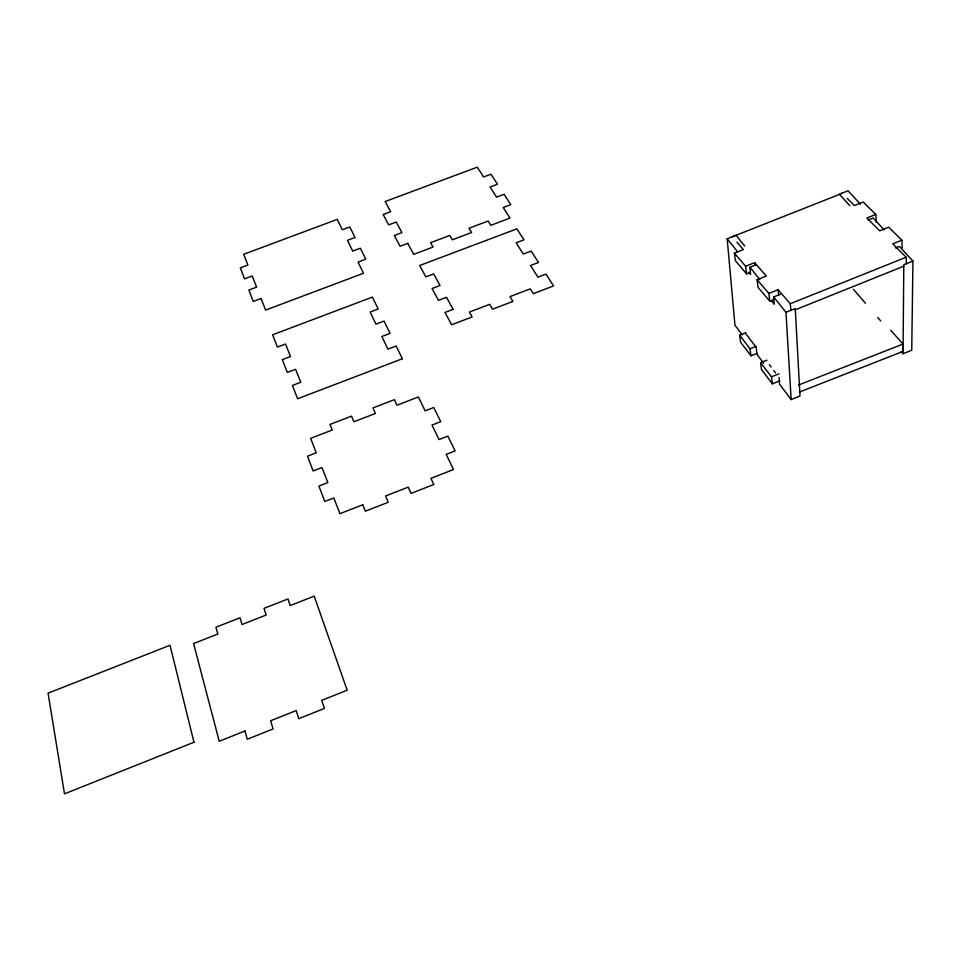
<?xml version="1.0" encoding="UTF-8"?>
<svg xmlns="http://www.w3.org/2000/svg" width="961" height="961" viewBox="0 0 961 961"><rect width="100%" height="100%" fill="white"/><g stroke="black" fill="none" stroke-linecap="round" stroke-linejoin="round"><path stroke-width="1.44" d="M912.95 261.092L911.737 350.236L903.04 353.756L903.796 264.743L912.95 261.092L899.412 246.412L895.52 247.962M791.167 399.572L799.996 395.992L795.264 308.577L785.966 312.289L791.167 399.572L779.515 384.16L779.071 377.517M736.895 242.124L743.346 249.584L734.396 253.127L745.628 266.257L754.673 262.653L766.265 276.035L757.112 279.675L758.049 287.363L769.773 301.141L773.725 299.556M757.112 279.675L768.872 293.417L778.11 289.717L790.254 303.736L906.139 257.212L906.451 263.782M795.252 309.814L903.736 266.221M902.235 248.07L901.862 240.202L892.757 243.842L906.139 257.212M876.276 222.255L875.807 214.471L866.894 218.015L879.675 230.784L888.685 227.192L901.862 240.202M734.396 253.127L735.405 260.743L746.601 273.897L750.457 272.359M771.419 300.781L774.182 304.253L773.689 296.937L780.272 294.318M732.282 236.79L842.184 193.329M868.107 220.009L873.189 218.003L884.156 229.895M748.751 272.275L750.505 274.486L749.94 267.218L756.391 264.671M742.18 334.776L734.949 325.202L727.177 238.736L736.03 235.265L744.763 246.064M766.914 360.183L760.631 362.633L761.52 369.649L772.332 383.835L779.924 380.868M798.519 385.025L903.016 344.062L903.388 351.258L799.276 392.112M745.784 332.842L739.634 335.233L740.583 342.2L750.937 355.774L757.124 353.36M760.631 362.633L771.479 376.796L779.095 373.817M739.634 335.233L750.024 348.783L756.235 346.368M875.807 214.471L863.218 202.038L854.401 205.534L847.278 198.422M860.479 204.249L848.046 190.783L839.337 194.194L849.788 205.63M890.667 330.2L903.016 344.062M853.392 289.249L865.453 303.268M877.765 317.55L880.672 320.926M901.226 351.642L903.04 353.756M727.177 238.736L737.567 251.746M749.94 267.218L759.875 279.651M773.689 296.937L785.966 312.289M745.243 332.938L756.283 347.486L756.812 354.116L763.719 363.27M769.329 364.675L771.106 367.006M773.761 370.514L775.527 372.844M750.024 348.783L750.937 355.774M745.628 266.257L746.601 273.897M754.673 262.653L754.986 265.212M771.479 376.796L772.332 383.835M768.872 293.417L769.773 301.141M778.11 289.717L778.698 294.871M790.254 303.736L790.939 310.199M244.959 730.997L219.228 741.267L193.581 643.558L217.835 634.02L215.937 627.245L240.01 617.791L242.016 624.518L266.137 615.04L264.035 608.361L287.988 598.955L290.186 605.574L314.187 596.144L347.185 690.214L321.731 700.365L324.422 708.425L298.775 718.672L296.216 710.551L270.63 720.762L273.056 728.943L247.265 739.249L244.959 730.997M193.966 742.252L64.507 793.834L48.05 693.181L170.013 645.275L193.966 742.252M362.765 504.789L339.942 513.667L333.839 497.99L324.782 501.498L318.896 486.062L327.845 482.602L321.983 467.551L313.13 470.962L307.484 456.187L316.253 452.811L310.619 438.348L332.266 430.023L329.983 424.426L351.498 416.161L353.888 421.759L375.439 413.482L372.964 407.92L394.382 399.692L396.941 405.218L418.395 396.965L425.122 410.864L433.771 407.524L440.739 421.675L431.994 425.05L439.009 439.561L447.85 436.138L455.118 450.913L446.18 454.373L453.52 469.533L430.924 478.326L433.795 484.524L411.044 493.389L408.269 487.143L385.553 495.972L388.232 502.279L365.372 511.18L362.765 504.789M402.359 358.753L297.634 398.755L292.42 385.445L300.769 382.274L295.58 369.264L287.327 372.4L282.318 359.618L290.498 356.519L285.525 344.026L277.417 347.089L272.612 334.8L372.4 297.093L378.178 308.998L370.165 312.037L375.967 324.157L384.052 321.082L390.046 333.407L381.877 336.518L387.908 349.131L396.16 345.984L402.359 358.753M453.111 309.346L444.991 312.433L451.646 324.758L472.115 316.962L469.376 312.061L489.726 304.313L492.537 309.178L512.922 301.406L510.027 296.577L530.28 288.865L533.259 293.658L553.548 285.922L545.968 274.113L537.932 277.164L530.532 265.488L538.496 262.473L531.169 251.061L523.277 254.04L516.165 242.821L523.985 239.866L516.898 228.838L419.681 265.5L425.831 276.9L433.711 273.921L440.054 285.501L432.09 288.516L438.48 300.361L446.517 297.309L453.111 309.346M261.056 298.511L253.26 301.442L248.863 290.042L256.587 287.147L252.202 275.987L244.538 278.858L240.31 267.879L247.902 265.044L243.674 254.293L337.227 219.396L342.296 229.775L349.804 226.964L355.029 237.499L347.45 240.334L352.711 251.097L360.351 248.226L365.781 259.158L358.057 262.065L363.522 273.236L265.62 310.091L261.056 298.511M407.752 243.385L400.076 246.268L394.334 235.481L401.95 232.634L396.256 222.063L388.712 224.886L383.187 214.495L390.659 211.696L385.169 201.522L477.293 167.166L483.599 176.98L490.987 174.217L497.474 184.176L490.014 186.975L496.549 197.149L504.081 194.326L510.808 204.669L503.216 207.516L509.991 218.087L490.807 225.306L488.152 221.03L468.992 228.237L471.587 232.55L452.319 239.806L449.796 235.457L430.564 242.689L433.015 247.073L413.662 254.353L407.752 243.385"/></g></svg>
